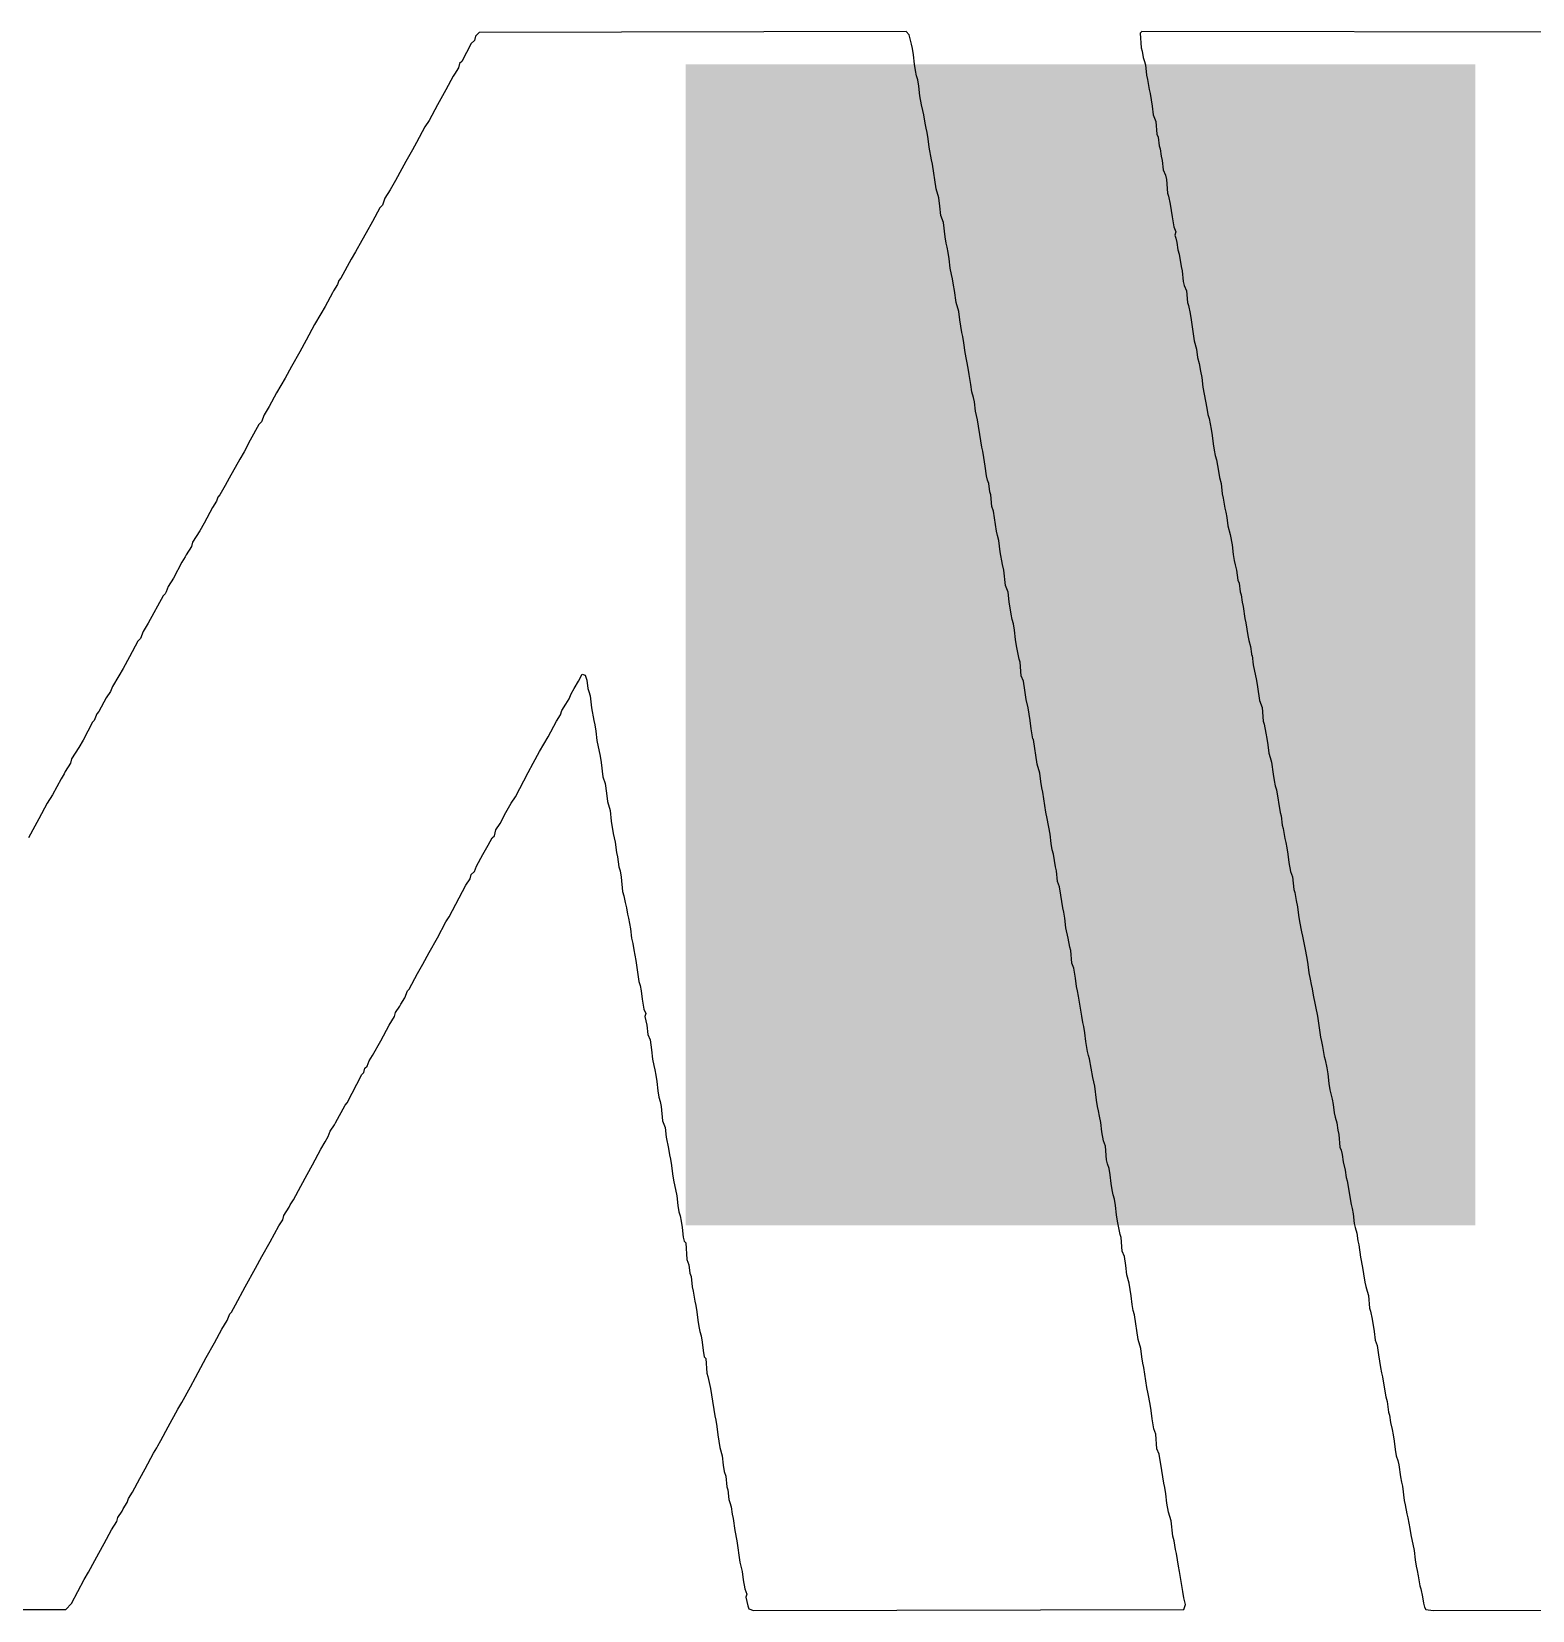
# Model space of a CAD drawing. Header units: inches. Extents: x 0 to 5359, y 0 to 5098.
# Drawn here: x 70.845 to 74.082, y 15.628 to 19.033 of the extents above; entities that cross this region are included whole.
import ezdxf

# ---------------------------------------------------------------- set-up
doc = ezdxf.new("R2010")
doc.units = ezdxf.units.IN
for name, color, linetype in [('Bottom Overlay', 54, 'Continuous'), ('Top Layer', 1, 'Continuous'), ('Top Paste', 8, 'Continuous'), ('Top Solder', 216, 'Continuous')]:
    doc.layers.add(name, color=color, linetype=linetype)

# ---------------------------------------------------------------- blocks, each defined once
blk = doc.blocks.new('TS_1002S_12026C_57')
at = {"layer": 'Top Layer'}
blk.add_hatch(color=1, dxfattribs=at).paths.add_polyline_path([(3.3999, 2.9998), (5.6999, 2.9998), (5.6999, 1.4998), (3.3999, 1.4998)])
at = {"layer": 'Top Paste'}
blk.add_hatch(color=8, dxfattribs=at).paths.add_polyline_path([(3.3999, 2.9998), (5.6999, 2.9998), (5.6999, 1.4998), (3.3999, 1.4998)])
at = {"layer": 'Top Solder'}
blk.add_hatch(color=216, dxfattribs=at).paths.add_polyline_path([(3.2983, 3.1014), (5.8015, 3.1014), (5.8015, 1.3982), (3.2983, 1.3982)])

msp = doc.modelspace()

# ---------------------------------------------------------------- linework, layer by layer
at = {"layer": 'Bottom Overlay'}
for p, q in [((72.7315, 19.0329), (71.8106, 19.0307)), ((72.7384, 19.0261), (72.7315, 19.0329)), ((73.2397, 19.0329), (73.2363, 19.0295)), ((74.1663, 19.0318), (73.2397, 19.0329)), ((71.7936, 19.0069), (71.7732, 18.9683)), ((71.8004, 19.0137), (71.7936, 19.0069)), ((71.8027, 19.0227), (71.8004, 19.0137)), ((71.8106, 19.0307), (71.8027, 19.0227)), ((72.7406, 19.0171), (72.7384, 19.0261)), ((72.7429, 19.0057), (72.7406, 19.0171)), ((72.7452, 18.9966), (72.7429, 19.0057)), ((73.2363, 19.0295), (73.2385, 18.9978)), ((71.7732, 18.9683), (71.7686, 18.9638)), ((72.7474, 18.983), (72.7452, 18.9966)), ((72.7497, 18.9626), (72.7474, 18.983)), ((73.2385, 18.9978), (73.2408, 18.991)), ((73.2408, 18.991), (73.2431, 18.9774)), ((73.2431, 18.9774), (73.2453, 18.9706)), ((73.2453, 18.9706), (73.2476, 18.9615)), ((71.755, 18.9365), (71.7391, 18.9071)), ((71.7573, 18.9411), (71.755, 18.9365)), ((71.7664, 18.9547), (71.7573, 18.9411)), ((71.7686, 18.9638), (71.7664, 18.9547)), ((72.752, 18.949), (72.7497, 18.9626)), ((72.7542, 18.9377), (72.752, 18.949)), ((72.7565, 18.9286), (72.7542, 18.9377)), ((73.2476, 18.9615), (73.2499, 18.9388)), ((73.2499, 18.9388), (73.2521, 18.9297)), ((71.7391, 18.9071), (71.721, 18.8753)), ((72.7588, 18.915), (72.7565, 18.9286)), ((72.761, 18.8946), (72.7588, 18.915)), ((73.2521, 18.9297), (73.2555, 18.9082)), ((73.2555, 18.9082), (73.2578, 18.8991)), ((73.2578, 18.8991), (73.2623, 18.8719)), ((71.721, 18.8753), (71.7029, 18.8413)), ((72.7644, 18.8753), (72.761, 18.8946)), ((72.7678, 18.8628), (72.7644, 18.8753)), ((72.7701, 18.8537), (72.7678, 18.8628)), ((73.2623, 18.8719), (73.2646, 18.8537)), ((71.7029, 18.8413), (71.6938, 18.8277)), ((72.7724, 18.8356), (72.7701, 18.8537)), ((72.7746, 18.8243), (72.7724, 18.8356)), ((73.2646, 18.8537), (73.2703, 18.839)), ((73.2703, 18.839), (73.2725, 18.8118)), ((71.6938, 18.8277), (71.6756, 18.7936)), ((72.7769, 18.8152), (72.7746, 18.8243)), ((72.7792, 18.8016), (72.7769, 18.8152)), ((72.7814, 18.7834), (72.7792, 18.8016)), ((73.2725, 18.8118), (73.2748, 18.805)), ((73.2748, 18.805), (73.2771, 18.7868)), ((71.6666, 18.7778), (71.6529, 18.7528)), ((71.6756, 18.7936), (71.6666, 18.7778)), ((72.786, 18.7562), (72.7814, 18.7834)), ((73.2771, 18.7868), (73.2794, 18.78)), ((73.2794, 18.78), (73.2816, 18.7641)), ((73.2816, 18.7641), (73.2839, 18.7551)), ((71.6439, 18.7369), (71.6303, 18.712)), ((71.6529, 18.7528), (71.6439, 18.7369)), ((72.7883, 18.7471), (72.786, 18.7562)), ((72.7962, 18.6938), (72.7883, 18.7471)), ((73.2839, 18.7551), (73.2862, 18.7347)), ((73.2862, 18.7347), (73.2907, 18.7233)), ((71.6303, 18.712), (71.6189, 18.6916)), ((72.8019, 18.6745), (72.7962, 18.6938)), ((73.2907, 18.7233), (73.293, 18.7142)), ((73.293, 18.7142), (73.2952, 18.6848)), ((71.6019, 18.6587), (71.5962, 18.653)), ((71.6076, 18.6734), (71.6019, 18.6587)), ((71.6189, 18.6916), (71.6076, 18.6734)), ((72.8041, 18.6564), (72.8019, 18.6745)), ((73.2952, 18.6848), (73.2975, 18.6779)), ((73.2975, 18.6779), (73.3009, 18.6609)), ((73.3009, 18.6609), (73.3054, 18.6337)), ((71.5962, 18.653), (71.5804, 18.6235)), ((72.8064, 18.636), (72.8041, 18.6564)), ((72.8121, 18.6212), (72.8064, 18.636)), ((73.3054, 18.6337), (73.3088, 18.6122)), ((71.5668, 18.5986), (71.5577, 18.5827)), ((71.5804, 18.6235), (71.5668, 18.5986)), ((72.8155, 18.5906), (72.8121, 18.6212)), ((72.8177, 18.577), (72.8155, 18.5906)), ((73.3088, 18.6122), (73.3134, 18.6008)), ((73.3134, 18.6008), (73.3111, 18.594)), ((73.3111, 18.594), (73.3134, 18.5872)), ((71.5441, 18.5577), (71.535, 18.5418)), ((71.5577, 18.5827), (71.5441, 18.5577)), ((72.82, 18.5679), (72.8177, 18.577)), ((72.8223, 18.5566), (72.82, 18.5679)), ((72.8245, 18.543), (72.8223, 18.5566)), ((73.3134, 18.5872), (73.3156, 18.5781)), ((73.3156, 18.5781), (73.3179, 18.5623)), ((73.3179, 18.5623), (73.3202, 18.5532)), ((71.535, 18.5418), (71.5123, 18.501)), ((72.8268, 18.5226), (72.8245, 18.543)), ((72.8291, 18.509), (72.8268, 18.5226)), ((73.3202, 18.5532), (73.3247, 18.526)), ((73.3247, 18.526), (73.327, 18.5169)), ((71.5078, 18.4965), (71.5055, 18.4874)), ((71.5123, 18.501), (71.5078, 18.4965)), ((72.8314, 18.4999), (72.8291, 18.509)), ((72.8336, 18.4863), (72.8314, 18.4999)), ((73.327, 18.5169), (73.3293, 18.4942)), ((73.3293, 18.4942), (73.3315, 18.4851)), ((71.4942, 18.4693), (71.4783, 18.4398)), ((71.4964, 18.4738), (71.4942, 18.4693)), ((71.5055, 18.4874), (71.4964, 18.4738)), ((72.8359, 18.4749), (72.8336, 18.4863)), ((72.8393, 18.4488), (72.8359, 18.4749)), ((73.3315, 18.4851), (73.3361, 18.4738)), ((73.3361, 18.4738), (73.3383, 18.4488)), ((71.4692, 18.4239), (71.4556, 18.4012)), ((71.4783, 18.4398), (71.4692, 18.4239)), ((72.845, 18.4296), (72.8393, 18.4488)), ((72.8472, 18.4114), (72.845, 18.4296)), ((73.3383, 18.4488), (73.3406, 18.442)), ((73.3406, 18.442), (73.344, 18.425)), ((73.344, 18.425), (73.3463, 18.4114)), ((71.4556, 18.4012), (71.4375, 18.3672)), ((72.8518, 18.3842), (72.8472, 18.4114)), ((73.3463, 18.4114), (73.3531, 18.366)), ((71.4375, 18.3672), (71.4238, 18.3422)), ((72.854, 18.3751), (72.8518, 18.3842)), ((72.8563, 18.3615), (72.854, 18.3751)), ((72.8586, 18.3411), (72.8563, 18.3615)), ((73.3531, 18.366), (73.3576, 18.3479)), ((71.4238, 18.3422), (71.4057, 18.3105)), ((72.8654, 18.3071), (72.8586, 18.3411)), ((73.3576, 18.3479), (73.3599, 18.3298)), ((73.3599, 18.3298), (73.3633, 18.3173)), ((71.3921, 18.2855), (71.3739, 18.2538)), ((71.4057, 18.3105), (71.3921, 18.2855)), ((72.8676, 18.2935), (72.8654, 18.3071)), ((72.8711, 18.2719), (72.8676, 18.2935)), ((73.3633, 18.3173), (73.3667, 18.3003)), ((73.3667, 18.3003), (73.369, 18.2867)), ((73.369, 18.2867), (73.3712, 18.2662)), ((71.3739, 18.2538), (71.3581, 18.2243)), ((72.8733, 18.256), (72.8711, 18.2719)), ((72.8767, 18.2436), (72.8733, 18.256)), ((73.3712, 18.2662), (73.3803, 18.2209)), ((71.3581, 18.2243), (71.3467, 18.2061)), ((72.879, 18.2345), (72.8767, 18.2436)), ((72.8813, 18.2141), (72.879, 18.2345)), ((73.3803, 18.2209), (73.3826, 18.2073)), ((71.3354, 18.1857), (71.3172, 18.1517)), ((71.3411, 18.1914), (71.3354, 18.1857)), ((71.3467, 18.2061), (71.3411, 18.1914)), ((72.8858, 18.1959), (72.8813, 18.2141)), ((72.8926, 18.1506), (72.8858, 18.1959)), ((73.3826, 18.2073), (73.3848, 18.1982)), ((73.3848, 18.1982), (73.3894, 18.1755)), ((71.3172, 18.1517), (71.3036, 18.1267)), ((72.8949, 18.1369), (72.8926, 18.1506)), ((73.3894, 18.1755), (73.3916, 18.1619)), ((73.3916, 18.1619), (73.3939, 18.1438)), ((71.3036, 18.1267), (71.2945, 18.1109)), ((72.8971, 18.1279), (72.8949, 18.1369)), ((72.8994, 18.1143), (72.8971, 18.1279)), ((72.9017, 18.0961), (72.8994, 18.1143)), ((73.3939, 18.1438), (73.3962, 18.1301)), ((73.3962, 18.1301), (73.3984, 18.1188)), ((73.3984, 18.1188), (73.4007, 18.1097)), ((71.2945, 18.1109), (71.2719, 18.07)), ((72.9051, 18.0746), (72.9017, 18.0961)), ((73.4007, 18.1097), (73.4052, 18.0848)), ((73.4052, 18.0848), (73.4075, 18.0712)), ((71.2628, 18.0542), (71.2515, 18.0337)), ((71.2719, 18.07), (71.2628, 18.0542)), ((72.9073, 18.0655), (72.9051, 18.0746)), ((72.9096, 18.0587), (72.9073, 18.0655)), ((72.9119, 18.0405), (72.9096, 18.0587)), ((73.4075, 18.0712), (73.4109, 18.0587)), ((73.4109, 18.0587), (73.4132, 18.036)), ((71.2446, 18.0201), (71.2356, 18.0065)), ((71.2469, 18.0292), (71.2446, 18.0201)), ((71.2515, 18.0337), (71.2469, 18.0292)), ((72.9141, 18.0337), (72.9119, 18.0405)), ((72.9164, 18.0088), (72.9141, 18.0337)), ((73.4132, 18.036), (73.4155, 18.0269)), ((73.4155, 18.0269), (73.4189, 18.0054)), ((71.2356, 18.0065), (71.2174, 17.9725)), ((72.9198, 17.9986), (72.9164, 18.0088)), ((72.9266, 17.9555), (72.9198, 17.9986)), ((73.4189, 18.0054), (73.4211, 17.9963)), ((73.4211, 17.9963), (73.4234, 17.985)), ((73.4234, 17.985), (73.4257, 17.9668)), ((71.2084, 17.9566), (71.1925, 17.9317)), ((71.2174, 17.9725), (71.2084, 17.9566)), ((72.9289, 17.9464), (72.9266, 17.9555)), ((72.9312, 17.9351), (72.9289, 17.9464)), ((73.4257, 17.9668), (73.4302, 17.9487)), ((73.4302, 17.9487), (73.4347, 17.926)), ((71.1902, 17.9226), (71.1789, 17.9044)), ((71.1925, 17.9317), (71.1902, 17.9226)), ((72.9346, 17.9112), (72.9312, 17.9351)), ((72.9391, 17.884), (72.9346, 17.9112)), ((73.4347, 17.926), (73.437, 17.9056)), ((71.1698, 17.8886), (71.1516, 17.8545)), ((71.1766, 17.8999), (71.1698, 17.8886)), ((71.1789, 17.9044), (71.1766, 17.8999)), ((72.9425, 17.8716), (72.9391, 17.884)), ((73.437, 17.9056), (73.4393, 17.892)), ((73.4393, 17.892), (73.4415, 17.8829)), ((73.4415, 17.8829), (73.4438, 17.8716)), ((71.1516, 17.8545), (71.1403, 17.8364)), ((72.9459, 17.8387), (72.9425, 17.8716)), ((73.4438, 17.8716), (73.4472, 17.85)), ((73.4472, 17.85), (73.4495, 17.8432)), ((73.4495, 17.8432), (73.4517, 17.825)), ((71.129, 17.816), (71.0972, 17.757)), ((71.1335, 17.8205), (71.129, 17.816)), ((71.1358, 17.825), (71.1335, 17.8205)), ((71.1403, 17.8364), (71.1358, 17.825)), ((72.9516, 17.8239), (72.9459, 17.8387)), ((72.9538, 17.8035), (72.9516, 17.8239)), ((73.4517, 17.825), (73.454, 17.8182)), ((73.454, 17.8182), (73.4563, 17.8024)), ((72.9584, 17.7763), (72.9538, 17.8035)), ((72.9606, 17.7649), (72.9584, 17.7763)), ((73.4563, 17.8024), (73.4586, 17.7933)), ((73.4586, 17.7933), (73.462, 17.7672)), ((71.0972, 17.757), (71.0859, 17.7389)), ((72.9629, 17.7559), (72.9606, 17.7649)), ((72.9652, 17.7423), (72.9629, 17.7559)), ((72.9675, 17.7218), (72.9652, 17.7423)), ((73.462, 17.7672), (73.4642, 17.7581)), ((73.4642, 17.7581), (73.4688, 17.7309)), ((71.0745, 17.7184), (71.0564, 17.6844)), ((71.0802, 17.7241), (71.0745, 17.7184)), ((71.0859, 17.7389), (71.0802, 17.7241)), ((72.9697, 17.7082), (72.9675, 17.7218)), ((72.9754, 17.6799), (72.9697, 17.7082)), ((73.4688, 17.7309), (73.471, 17.7196)), ((73.471, 17.7196), (73.4744, 17.7071)), ((73.4744, 17.7071), (73.4767, 17.6912)), ((71.0564, 17.6844), (71.0428, 17.6595)), ((72.9777, 17.6731), (72.9754, 17.6799)), ((72.9799, 17.6436), (72.9777, 17.6731)), ((73.4767, 17.6912), (73.4767, 17.6889)), ((73.4767, 17.6889), (73.4778, 17.6878)), ((73.4778, 17.6878), (73.4801, 17.6674)), ((71.0337, 17.6436), (71.0201, 17.6209)), ((71.0428, 17.6595), (71.0337, 17.6436)), ((72.025, 17.6322), (72.0329, 17.647)), ((72.0329, 17.647), (72.0397, 17.6447)), ((72.0397, 17.6447), (72.0431, 17.6345)), ((72.9845, 17.6322), (72.9799, 17.6436)), ((73.4801, 17.6674), (73.4869, 17.6334)), ((71.0155, 17.6096), (71.0065, 17.5959)), ((71.0201, 17.6209), (71.0155, 17.6096)), ((72.0045, 17.5937), (72.0091, 17.605)), ((72.0091, 17.605), (72.0159, 17.6164)), ((72.0159, 17.6164), (72.025, 17.6322)), ((72.0431, 17.6345), (72.0454, 17.6164)), ((72.0454, 17.6164), (72.0476, 17.6096)), ((72.0476, 17.6096), (72.0499, 17.6005)), ((72.9879, 17.613), (72.9845, 17.6322)), ((72.9901, 17.5925), (72.9879, 17.613)), ((73.4869, 17.6334), (73.4892, 17.6198)), ((73.4892, 17.6198), (73.4937, 17.5903)), ((71.0065, 17.5959), (70.9906, 17.5665)), ((71.9864, 17.5597), (71.9887, 17.5687)), ((71.9887, 17.5687), (71.9977, 17.5823)), ((71.9977, 17.5823), (72.0045, 17.5937)), ((72.0499, 17.6005), (72.0533, 17.5744)), ((72.0533, 17.5744), (72.0578, 17.5472)), ((72.9947, 17.5744), (72.9901, 17.5925)), ((72.9992, 17.5472), (72.9947, 17.5744)), ((73.4937, 17.5903), (73.4994, 17.5755)), ((73.4994, 17.5755), (73.5017, 17.546)), ((70.977, 17.5438), (70.9566, 17.5052)), ((70.9804, 17.5472), (70.977, 17.5438)), ((70.9861, 17.5619), (70.9804, 17.5472)), ((70.9906, 17.5665), (70.9861, 17.5619)), ((71.9592, 17.512), (71.9773, 17.546)), ((71.9773, 17.546), (71.9864, 17.5597)), ((72.0578, 17.5472), (72.0601, 17.5381)), ((72.0601, 17.5381), (72.0624, 17.5245)), ((73.0015, 17.529), (72.9992, 17.5472)), ((73.5017, 17.546), (73.5039, 17.5392)), ((73.5039, 17.5392), (73.5073, 17.52)), ((70.9566, 17.5052), (70.9475, 17.4893)), ((71.941, 17.4803), (71.9592, 17.512)), ((72.0624, 17.5245), (72.0647, 17.5041)), ((72.0647, 17.5041), (72.0715, 17.4701)), ((73.0049, 17.5075), (73.0015, 17.529)), ((73.006, 17.5063), (73.0049, 17.5075)), ((73.014, 17.453), (73.006, 17.5063)), ((73.5073, 17.52), (73.5096, 17.5086)), ((73.5096, 17.5086), (73.5119, 17.495)), ((70.9475, 17.4893), (70.9316, 17.4644)), ((71.9274, 17.4553), (71.941, 17.4803)), ((72.0715, 17.4701), (72.0737, 17.4564)), ((73.5119, 17.495), (73.5141, 17.4769)), ((73.5141, 17.4769), (73.5164, 17.4678)), ((73.5164, 17.4678), (73.5198, 17.4576)), ((70.9157, 17.4326), (70.9089, 17.4213)), ((70.918, 17.4372), (70.9157, 17.4326)), ((70.9293, 17.4553), (70.918, 17.4372)), ((70.9316, 17.4644), (70.9293, 17.4553)), ((71.8889, 17.3827), (71.9161, 17.4349)), ((71.9161, 17.4349), (71.9274, 17.4553)), ((72.0737, 17.4564), (72.0771, 17.4258)), ((73.0196, 17.4338), (73.014, 17.453)), ((73.0219, 17.4156), (73.0196, 17.4338)), ((73.5198, 17.4576), (73.5232, 17.4315)), ((70.9089, 17.4213), (70.8908, 17.3873)), ((72.0771, 17.4258), (72.0828, 17.4111)), ((72.0828, 17.4111), (72.0851, 17.3907)), ((73.0242, 17.402), (73.0219, 17.4156)), ((73.0264, 17.3929), (73.0242, 17.402)), ((73.5232, 17.4315), (73.5255, 17.4179)), ((73.5255, 17.4179), (73.5277, 17.4065)), ((73.5277, 17.4065), (73.53, 17.3975)), ((70.8794, 17.3691), (70.8613, 17.3351)), ((70.8908, 17.3873), (70.8794, 17.3691)), ((71.8684, 17.3487), (71.8798, 17.3691)), ((71.8798, 17.3691), (71.8889, 17.3827)), ((72.0851, 17.3907), (72.0873, 17.3725)), ((72.0873, 17.3725), (72.093, 17.3532)), ((73.0332, 17.3498), (73.0264, 17.3929)), ((73.53, 17.3975), (73.5379, 17.3487)), ((70.8613, 17.3351), (70.8522, 17.3192)), ((71.856, 17.3249), (71.8684, 17.3487)), ((72.093, 17.3532), (72.0953, 17.3305)), ((72.0953, 17.3305), (72.0998, 17.3033)), ((73.0355, 17.3362), (73.0332, 17.3498)), ((73.0423, 17.3022), (73.0355, 17.3362)), ((73.5379, 17.3487), (73.5402, 17.3419)), ((73.5402, 17.3419), (73.5425, 17.3215)), ((70.8522, 17.3192), (70.8386, 17.2943)), ((71.839, 17.2943), (71.8435, 17.2988)), ((71.8435, 17.2988), (71.8469, 17.3113)), ((71.8469, 17.3113), (71.856, 17.3249)), ((72.0998, 17.3033), (72.1043, 17.2852)), ((73.0446, 17.2818), (73.0423, 17.3022)), ((73.5425, 17.3215), (73.5447, 17.3147)), ((73.5447, 17.3147), (73.5482, 17.2931)), ((71.8185, 17.258), (71.8299, 17.2784)), ((71.8299, 17.2784), (71.839, 17.2943)), ((72.1043, 17.2852), (72.1066, 17.2625)), ((72.1066, 17.2625), (72.1089, 17.2534)), ((73.0468, 17.2682), (73.0446, 17.2818)), ((73.0491, 17.2591), (73.0468, 17.2682)), ((73.5482, 17.2931), (73.5504, 17.284)), ((73.5504, 17.284), (73.5527, 17.2727)), ((73.5527, 17.2727), (73.555, 17.2591)), ((71.8004, 17.2217), (71.8049, 17.233)), ((71.8049, 17.233), (71.8185, 17.258)), ((72.1089, 17.2534), (72.1123, 17.2319)), ((72.1123, 17.2319), (72.1146, 17.2228)), ((73.0537, 17.2319), (73.0491, 17.2591)), ((73.0559, 17.2228), (73.0537, 17.2319)), ((73.555, 17.2591), (73.5572, 17.241)), ((73.5572, 17.241), (73.5606, 17.2217)), ((71.7822, 17.1922), (71.7913, 17.2058)), ((71.7913, 17.2058), (71.7936, 17.2149)), ((71.7936, 17.2149), (71.8004, 17.2217)), ((72.1146, 17.2228), (72.1168, 17.2092)), ((72.1168, 17.2092), (72.1202, 17.1786)), ((73.0582, 17.2001), (73.0559, 17.2228)), ((73.0627, 17.1888), (73.0582, 17.2001)), ((73.5606, 17.2217), (73.5652, 17.2103)), ((73.5652, 17.2103), (73.5674, 17.1831)), ((71.7459, 17.1241), (71.7822, 17.1922)), ((72.1202, 17.1786), (72.1225, 17.1695)), ((72.1225, 17.1695), (72.1259, 17.1548)), ((73.065, 17.1706), (73.0627, 17.1888)), ((73.0695, 17.1434), (73.065, 17.1706)), ((73.5674, 17.1831), (73.5697, 17.1763)), ((73.5697, 17.1763), (73.5731, 17.1593)), ((72.1259, 17.1548), (72.1282, 17.1434)), ((72.1282, 17.1434), (72.1304, 17.1298)), ((72.1304, 17.1298), (72.1327, 17.1207)), ((73.0718, 17.1343), (73.0695, 17.1434)), ((73.0741, 17.1207), (73.0718, 17.1343)), ((73.5731, 17.1593), (73.5754, 17.1457)), ((73.5754, 17.1457), (73.5776, 17.1275)), ((73.5776, 17.1275), (73.5799, 17.1139)), ((71.721, 17.0788), (71.7391, 17.1128)), ((71.7391, 17.1128), (71.7459, 17.1241)), ((72.1327, 17.1207), (72.1372, 17.098)), ((72.1372, 17.098), (72.1395, 17.0776)), ((73.0763, 17.1003), (73.0741, 17.1207)), ((73.0809, 17.0776), (73.0763, 17.1003)), ((73.5799, 17.1139), (73.5844, 17.0912)), ((71.7029, 17.047), (71.721, 17.0788)), ((72.1395, 17.0776), (72.1418, 17.0663)), ((72.1418, 17.0663), (72.144, 17.0527)), ((73.0843, 17.0584), (73.0809, 17.0776)), ((73.0865, 17.0515), (73.0843, 17.0584)), ((73.5844, 17.0912), (73.5867, 17.0822)), ((73.5867, 17.0822), (73.5912, 17.0572)), ((71.6892, 17.0221), (71.7029, 17.047)), ((72.144, 17.0527), (72.1486, 17.03)), ((72.1486, 17.03), (72.1554, 16.9846)), ((73.0888, 17.0243), (73.0865, 17.0515)), ((73.0933, 17.013), (73.0888, 17.0243)), ((73.5912, 17.0572), (73.5958, 17.0345)), ((73.5958, 17.0345), (73.5981, 17.0209)), ((71.6598, 16.9676), (71.6779, 17.0016)), ((71.6779, 17.0016), (71.6892, 17.0221)), ((73.0967, 16.9914), (73.0933, 17.013)), ((73.099, 16.9733), (73.0967, 16.9914)), ((73.5981, 17.0209), (73.6003, 17.0028)), ((73.6003, 17.0028), (73.6026, 16.9892)), ((71.6507, 16.9495), (71.6564, 16.9642)), ((71.6564, 16.9642), (71.6598, 16.9676)), ((72.1554, 16.9846), (72.1577, 16.9756)), ((72.1577, 16.9756), (72.1599, 16.9642)), ((72.1599, 16.9642), (72.1622, 16.9461)), ((73.1013, 16.9642), (73.099, 16.9733)), ((73.1036, 16.9529), (73.1013, 16.9642)), ((73.6026, 16.9892), (73.6049, 16.9778)), ((73.6049, 16.9778), (73.6071, 16.9687)), ((73.6071, 16.9687), (73.6094, 16.9551)), ((71.6303, 16.9177), (71.6393, 16.9313)), ((71.6393, 16.9313), (71.6416, 16.9359)), ((71.6416, 16.9359), (71.6507, 16.9495)), ((72.1622, 16.9461), (72.1656, 16.9245)), ((72.1656, 16.9245), (72.1701, 16.9154)), ((73.1104, 16.9098), (73.1036, 16.9529)), ((73.6094, 16.9551), (73.6185, 16.9098)), ((71.5985, 16.8565), (71.6167, 16.8905)), ((71.6167, 16.8905), (71.628, 16.9086)), ((71.628, 16.9086), (71.6303, 16.9177)), ((72.1701, 16.9154), (72.1679, 16.9086)), ((72.1679, 16.9086), (72.1724, 16.8905)), ((72.1724, 16.8905), (72.1747, 16.8701)), ((73.1126, 16.8962), (73.1104, 16.9098)), ((73.1149, 16.8871), (73.1126, 16.8962)), ((73.6185, 16.9098), (73.6253, 16.8644)), ((71.5804, 16.8247), (71.5985, 16.8565)), ((72.1747, 16.8701), (72.1792, 16.8587)), ((72.1792, 16.8587), (72.1826, 16.8372)), ((73.1172, 16.8735), (73.1149, 16.8871)), ((73.1194, 16.8553), (73.1172, 16.8735)), ((73.1228, 16.8338), (73.1194, 16.8553)), ((73.6253, 16.8644), (73.6275, 16.8553)), ((73.6275, 16.8553), (73.6298, 16.844)), ((71.5736, 16.8134), (71.5804, 16.8247)), ((72.1826, 16.8372), (72.1849, 16.8168)), ((73.1251, 16.8247), (73.1228, 16.8338)), ((73.1274, 16.8179), (73.1251, 16.8247)), ((73.6298, 16.844), (73.6332, 16.8224)), ((73.6332, 16.8224), (73.6355, 16.8156)), ((71.5577, 16.7839), (71.5622, 16.7884)), ((71.5622, 16.7884), (71.5645, 16.7975)), ((71.5645, 16.7975), (71.569, 16.802)), ((71.569, 16.802), (71.5736, 16.8134)), ((72.1849, 16.8168), (72.1871, 16.8032)), ((72.1871, 16.8032), (72.1894, 16.7941)), ((72.1894, 16.7941), (72.1917, 16.7827)), ((73.1342, 16.7771), (73.1274, 16.8179)), ((73.6355, 16.8156), (73.6389, 16.7986)), ((73.6389, 16.7986), (73.6412, 16.785)), ((71.5259, 16.7226), (71.5577, 16.7839)), ((72.1917, 16.7827), (72.1939, 16.7691)), ((72.1939, 16.7691), (72.1962, 16.7487)), ((73.1387, 16.7589), (73.1342, 16.7771)), ((73.1421, 16.7283), (73.1387, 16.7589)), ((73.6412, 16.785), (73.6434, 16.7646)), ((73.6434, 16.7646), (73.6457, 16.751)), ((71.501, 16.6795), (71.5214, 16.7181)), ((71.5214, 16.7181), (71.5259, 16.7226)), ((72.1962, 16.7487), (72.1985, 16.7351)), ((72.1985, 16.7351), (72.2008, 16.726)), ((72.2008, 16.726), (72.203, 16.7147)), ((73.1444, 16.7147), (73.1421, 16.7283)), ((73.6457, 16.751), (73.648, 16.7396)), ((73.648, 16.7396), (73.6502, 16.7306)), ((73.6502, 16.7306), (73.6525, 16.7192)), ((73.6525, 16.7192), (73.6548, 16.7011)), ((72.203, 16.7147), (72.2064, 16.6841)), ((72.2064, 16.6841), (72.2121, 16.6693)), ((73.1467, 16.7056), (73.1444, 16.7147)), ((73.1489, 16.6943), (73.1467, 16.7056)), ((73.1512, 16.6807), (73.1489, 16.6943)), ((73.6548, 16.7011), (73.657, 16.692)), ((73.657, 16.692), (73.6604, 16.6795)), ((71.4783, 16.6387), (71.4851, 16.65)), ((71.4851, 16.65), (71.4896, 16.6614)), ((71.4896, 16.6614), (71.4987, 16.675)), ((71.4987, 16.675), (71.501, 16.6795)), ((72.2121, 16.6693), (72.2144, 16.6489)), ((73.1535, 16.6603), (73.1512, 16.6807)), ((73.1569, 16.641), (73.1535, 16.6603)), ((73.6604, 16.6795), (73.6627, 16.6637)), ((73.6627, 16.6637), (73.665, 16.6546)), ((73.665, 16.6546), (73.6672, 16.6274)), ((71.4511, 16.5888), (71.4692, 16.6228)), ((71.4692, 16.6228), (71.4783, 16.6387)), ((72.2144, 16.6489), (72.2189, 16.624)), ((72.2189, 16.624), (72.2212, 16.6104)), ((73.1614, 16.6296), (73.1569, 16.641)), ((73.1637, 16.6001), (73.1614, 16.6296)), ((73.6672, 16.6274), (73.6695, 16.6206)), ((73.6695, 16.6206), (73.6718, 16.6115)), ((71.4397, 16.5684), (71.4511, 16.5888)), ((72.2212, 16.6104), (72.2234, 16.6013)), ((72.2234, 16.6013), (72.2257, 16.5877)), ((72.2257, 16.5877), (72.228, 16.5695)), ((73.1659, 16.5911), (73.1637, 16.6001)), ((73.1693, 16.5809), (73.1659, 16.5911)), ((73.6718, 16.6115), (73.674, 16.5956)), ((73.674, 16.5956), (73.6786, 16.5775)), ((71.4261, 16.5434), (71.4397, 16.5684)), ((72.228, 16.5695), (72.2302, 16.5559)), ((72.2302, 16.5559), (72.237, 16.5219)), ((73.1716, 16.5673), (73.1693, 16.5809)), ((73.1739, 16.5491), (73.1716, 16.5673)), ((73.1761, 16.5355), (73.1739, 16.5491)), ((73.6786, 16.5775), (73.6808, 16.5616)), ((73.6808, 16.5616), (73.6831, 16.5548)), ((73.6831, 16.5548), (73.6911, 16.5037)), ((71.4034, 16.5026), (71.4102, 16.5139)), ((71.4102, 16.5139), (71.4261, 16.5434)), ((72.237, 16.5219), (72.2393, 16.5015)), ((73.1784, 16.5242), (73.1761, 16.5355)), ((73.1807, 16.5151), (73.1784, 16.5242)), ((73.1829, 16.5015), (73.1807, 16.5151)), ((71.3876, 16.4708), (71.3898, 16.4799)), ((71.3898, 16.4799), (71.4012, 16.4981)), ((71.4012, 16.4981), (71.4034, 16.5026)), ((72.2393, 16.5015), (72.2416, 16.4879)), ((72.2416, 16.4879), (72.2439, 16.4788)), ((73.1852, 16.4811), (73.1829, 16.5015)), ((73.1875, 16.4674), (73.1852, 16.4811)), ((73.6911, 16.5037), (73.6933, 16.4947)), ((73.6933, 16.4947), (73.6956, 16.4833)), ((73.6956, 16.4833), (73.6979, 16.4629)), ((71.3603, 16.4232), (71.3785, 16.4572)), ((71.3785, 16.4572), (71.3876, 16.4708)), ((72.2439, 16.4788), (72.2461, 16.4674)), ((72.2461, 16.4674), (72.2484, 16.4538)), ((72.2484, 16.4538), (72.2507, 16.4334)), ((73.1932, 16.4391), (73.1875, 16.4674)), ((73.6979, 16.4629), (73.7001, 16.4538)), ((73.7001, 16.4538), (73.7035, 16.4414)), ((71.3422, 16.3915), (71.3603, 16.4232)), ((72.2507, 16.4334), (72.2529, 16.4243)), ((72.2529, 16.4243), (72.2563, 16.4209)), ((72.2563, 16.4209), (72.2586, 16.3847)), ((73.1954, 16.4323), (73.1932, 16.4391)), ((73.1977, 16.4028), (73.1954, 16.4323)), ((73.7035, 16.4414), (73.7058, 16.4255)), ((73.7058, 16.4255), (73.7081, 16.4164)), ((73.7081, 16.4164), (73.7115, 16.3903)), ((71.3286, 16.3665), (71.3422, 16.3915)), ((72.2586, 16.3847), (72.2631, 16.3733)), ((73.2022, 16.3915), (73.1977, 16.4028)), ((73.2056, 16.3722), (73.2022, 16.3915)), ((73.7115, 16.3903), (73.716, 16.3676)), ((71.3059, 16.3257), (71.3286, 16.3665)), ((72.2631, 16.3733), (72.2654, 16.3552)), ((72.2654, 16.3552), (72.2677, 16.3484)), ((72.2677, 16.3484), (72.2699, 16.3257)), ((73.2079, 16.3518), (73.2056, 16.3722)), ((73.2124, 16.3336), (73.2079, 16.3518)), ((73.716, 16.3676), (73.7183, 16.354)), ((73.7183, 16.354), (73.7205, 16.3359)), ((71.2855, 16.2871), (71.3059, 16.3257)), ((72.2699, 16.3257), (72.2722, 16.3166)), ((72.2722, 16.3166), (72.2756, 16.295)), ((73.217, 16.3064), (73.2124, 16.3336)), ((73.7205, 16.3359), (73.7228, 16.3268)), ((73.7228, 16.3268), (73.7262, 16.3166)), ((73.7262, 16.3166), (73.7285, 16.3075)), ((71.2764, 16.2712), (71.2855, 16.2871)), ((72.2756, 16.295), (72.2779, 16.286)), ((72.2779, 16.286), (72.2801, 16.2724)), ((73.2192, 16.2882), (73.217, 16.3064)), ((73.2215, 16.2746), (73.2192, 16.2882)), ((73.7285, 16.3075), (73.7308, 16.2803)), ((73.7308, 16.2803), (73.733, 16.2735)), ((71.256, 16.2349), (71.2673, 16.2531)), ((71.2673, 16.2531), (71.273, 16.2678)), ((71.273, 16.2678), (71.2764, 16.2712)), ((72.2801, 16.2724), (72.2824, 16.2542)), ((72.2824, 16.2542), (72.2847, 16.2406)), ((73.2238, 16.2656), (73.2215, 16.2746)), ((73.2317, 16.2123), (73.2238, 16.2656)), ((73.733, 16.2735), (73.7364, 16.2565)), ((73.7364, 16.2565), (73.741, 16.2293)), ((71.2401, 16.2055), (71.256, 16.2349)), ((72.2847, 16.2406), (72.2869, 16.2293)), ((72.2869, 16.2293), (72.2892, 16.2202)), ((72.2892, 16.2202), (72.2915, 16.2066)), ((73.2374, 16.193), (73.2317, 16.2123)), ((73.741, 16.2293), (73.7432, 16.2111)), ((73.7432, 16.2111), (73.7478, 16.1998)), ((71.1993, 16.1306), (71.222, 16.1737)), ((71.222, 16.1737), (71.2401, 16.2055)), ((72.2915, 16.2066), (72.2938, 16.1884)), ((72.2938, 16.1884), (72.296, 16.1748)), ((72.296, 16.1748), (72.2994, 16.1714)), ((73.2397, 16.1748), (73.2374, 16.193)), ((73.2419, 16.1612), (73.2397, 16.1748)), ((73.7478, 16.1998), (73.75, 16.1794)), ((73.75, 16.1794), (73.7546, 16.1521)), ((72.2994, 16.1714), (72.3017, 16.1397)), ((72.3017, 16.1397), (72.304, 16.1329)), ((73.2442, 16.1521), (73.2419, 16.1612)), ((73.251, 16.109), (73.2442, 16.1521)), ((73.7546, 16.1521), (73.7568, 16.1408)), ((73.7568, 16.1408), (73.7591, 16.1317)), ((71.1698, 16.0762), (71.1879, 16.1102)), ((71.1879, 16.1102), (71.1993, 16.1306)), ((72.304, 16.1329), (72.3096, 16.1068)), ((72.3096, 16.1068), (72.3119, 16.0932)), ((73.2533, 16.0954), (73.251, 16.109)), ((73.7591, 16.1317), (73.7614, 16.1181)), ((73.7614, 16.1181), (73.7659, 16.0886)), ((71.1607, 16.0625), (71.1698, 16.0762)), ((72.3119, 16.0932), (72.3187, 16.0478)), ((73.2578, 16.0728), (73.2533, 16.0954)), ((73.2601, 16.0591), (73.2578, 16.0728)), ((73.7659, 16.0886), (73.7693, 16.0784)), ((73.7693, 16.0784), (73.7716, 16.0557)), ((71.1403, 16.024), (71.1607, 16.0625)), ((72.3187, 16.0478), (72.321, 16.0387)), ((72.321, 16.0387), (72.3232, 16.0251)), ((73.2623, 16.041), (73.2601, 16.0591)), ((73.2657, 16.0194), (73.2623, 16.041)), ((73.7716, 16.0557), (73.7739, 16.0489)), ((73.7739, 16.0489), (73.7761, 16.0331)), ((71.1244, 15.9945), (71.1403, 16.024)), ((72.3232, 16.0251), (72.3255, 16.007)), ((72.3255, 16.007), (72.33, 15.9797)), ((73.2703, 16.0081), (73.2657, 16.0194)), ((73.2725, 15.9763), (73.2703, 16.0081)), ((73.7761, 16.0331), (73.7795, 16.0183)), ((73.7795, 16.0183), (73.7818, 16.007)), ((73.7818, 16.007), (73.7841, 15.9934)), ((71.1085, 15.9673), (71.1153, 15.9786)), ((71.1153, 15.9786), (71.1176, 15.9832)), ((71.1176, 15.9832), (71.1244, 15.9945)), ((72.33, 15.9797), (72.3346, 15.9616)), ((73.2771, 15.965), (73.2725, 15.9763)), ((73.7841, 15.9934), (73.7863, 15.9752)), ((73.7863, 15.9752), (73.7886, 15.9616)), ((71.0904, 15.9332), (71.1085, 15.9673)), ((72.3346, 15.9616), (72.3369, 15.9412)), ((72.3369, 15.9412), (72.3391, 15.9276)), ((73.2828, 15.9298), (73.2771, 15.965)), ((73.7886, 15.9616), (73.792, 15.9514)), ((73.792, 15.9514), (73.7943, 15.9423)), ((73.7943, 15.9423), (73.7977, 15.9162)), ((71.0632, 15.8833), (71.0791, 15.9128)), ((71.0791, 15.9128), (71.0904, 15.9332)), ((72.3391, 15.9276), (72.3425, 15.9174)), ((72.3425, 15.9174), (72.3448, 15.8947)), ((73.2873, 15.9026), (73.2828, 15.9298)), ((73.2896, 15.8936), (73.2873, 15.9026)), ((73.7977, 15.9162), (73.7999, 15.9049)), ((73.7999, 15.9049), (73.8022, 15.8958)), ((71.0518, 15.8607), (71.0541, 15.8697)), ((71.0541, 15.8697), (71.0632, 15.8833)), ((72.3448, 15.8947), (72.3471, 15.8879)), ((72.3471, 15.8879), (72.3493, 15.8675)), ((72.3493, 15.8675), (72.3516, 15.8607)), ((73.2918, 15.8799), (73.2896, 15.8936)), ((73.2941, 15.8595), (73.2918, 15.8799)), ((73.8022, 15.8958), (73.8056, 15.8652)), ((71.0314, 15.8289), (71.0405, 15.8425)), ((71.0405, 15.8425), (71.0428, 15.8471)), ((71.0428, 15.8471), (71.0518, 15.8607)), ((72.3516, 15.8607), (72.3539, 15.8516)), ((72.3539, 15.8516), (72.3561, 15.8357)), ((72.3561, 15.8357), (72.3584, 15.8266)), ((73.2975, 15.8402), (73.2941, 15.8595)), ((73.3032, 15.821), (73.2975, 15.8402)), ((73.8056, 15.8652), (73.8079, 15.8561)), ((73.8079, 15.8561), (73.8113, 15.8368)), ((73.8113, 15.8368), (73.8135, 15.8278)), ((71.0019, 15.7722), (71.0178, 15.8017)), ((71.0178, 15.8017), (71.0292, 15.8198)), ((71.0292, 15.8198), (71.0314, 15.8289)), ((72.3584, 15.8266), (72.3618, 15.8006)), ((72.3618, 15.8006), (72.3663, 15.7779)), ((73.3066, 15.7881), (73.3032, 15.821)), ((73.8135, 15.8278), (73.8181, 15.8051)), ((73.8181, 15.8051), (73.8204, 15.7915)), ((70.9906, 15.7518), (71.0019, 15.7722)), ((72.3663, 15.7779), (72.3731, 15.7325)), ((73.31, 15.7779), (73.3066, 15.7881)), ((73.3122, 15.7597), (73.31, 15.7779)), ((73.8204, 15.7915), (73.8272, 15.7575)), ((70.9679, 15.711), (70.9815, 15.7359)), ((70.9815, 15.7359), (70.9906, 15.7518)), ((72.3731, 15.7325), (72.3754, 15.7234)), ((73.3145, 15.7506), (73.3122, 15.7597)), ((73.319, 15.7234), (73.3145, 15.7506)), ((73.8272, 15.7575), (73.8294, 15.737)), ((73.8294, 15.737), (73.8317, 15.7234)), ((70.9588, 15.6951), (70.9679, 15.711)), ((72.3754, 15.7234), (72.3777, 15.7121)), ((72.3777, 15.7121), (72.38, 15.6939)), ((73.3213, 15.7121), (73.319, 15.7234)), ((73.3281, 15.669), (73.3213, 15.7121)), ((73.8317, 15.7234), (73.834, 15.7144)), ((73.834, 15.7144), (73.8362, 15.703)), ((73.8362, 15.703), (73.8396, 15.6815)), ((70.9316, 15.6429), (70.9588, 15.6951)), ((72.38, 15.6939), (72.3834, 15.6747)), ((72.3834, 15.6747), (72.3879, 15.6633)), ((72.3879, 15.6633), (72.3856, 15.6565)), ((73.3304, 15.6554), (73.3281, 15.669)), ((73.8396, 15.6815), (73.8419, 15.6747)), ((73.8419, 15.6747), (73.8453, 15.6576)), ((70.005, 15.6282), (70.9191, 15.6304)), ((70.9191, 15.6304), (70.9316, 15.6429)), ((72.3856, 15.6565), (72.3902, 15.6384)), ((72.3902, 15.6384), (72.3924, 15.6316)), ((72.3924, 15.6316), (72.4026, 15.6282)), ((72.4026, 15.6282), (73.3304, 15.6304)), ((73.3338, 15.6406), (73.3304, 15.6554)), ((73.3304, 15.6304), (73.3338, 15.6406)), ((73.8453, 15.6576), (73.8476, 15.644)), ((73.8476, 15.644), (73.8498, 15.635)), ((73.8498, 15.635), (73.8521, 15.6304)), ((73.8521, 15.6304), (73.868, 15.6282)), ((73.868, 15.6282), (74.7685, 15.6304))]:
    msp.add_line(p, q, dxfattribs=at)

# ---------------------------------------------------------------- block references
at = {"rotation": 270}
msp.add_blockref('TS_1002S_12026C_57', (70.858, 22.2603), dxfattribs=at)

doc.saveas('drawing.dxf')
